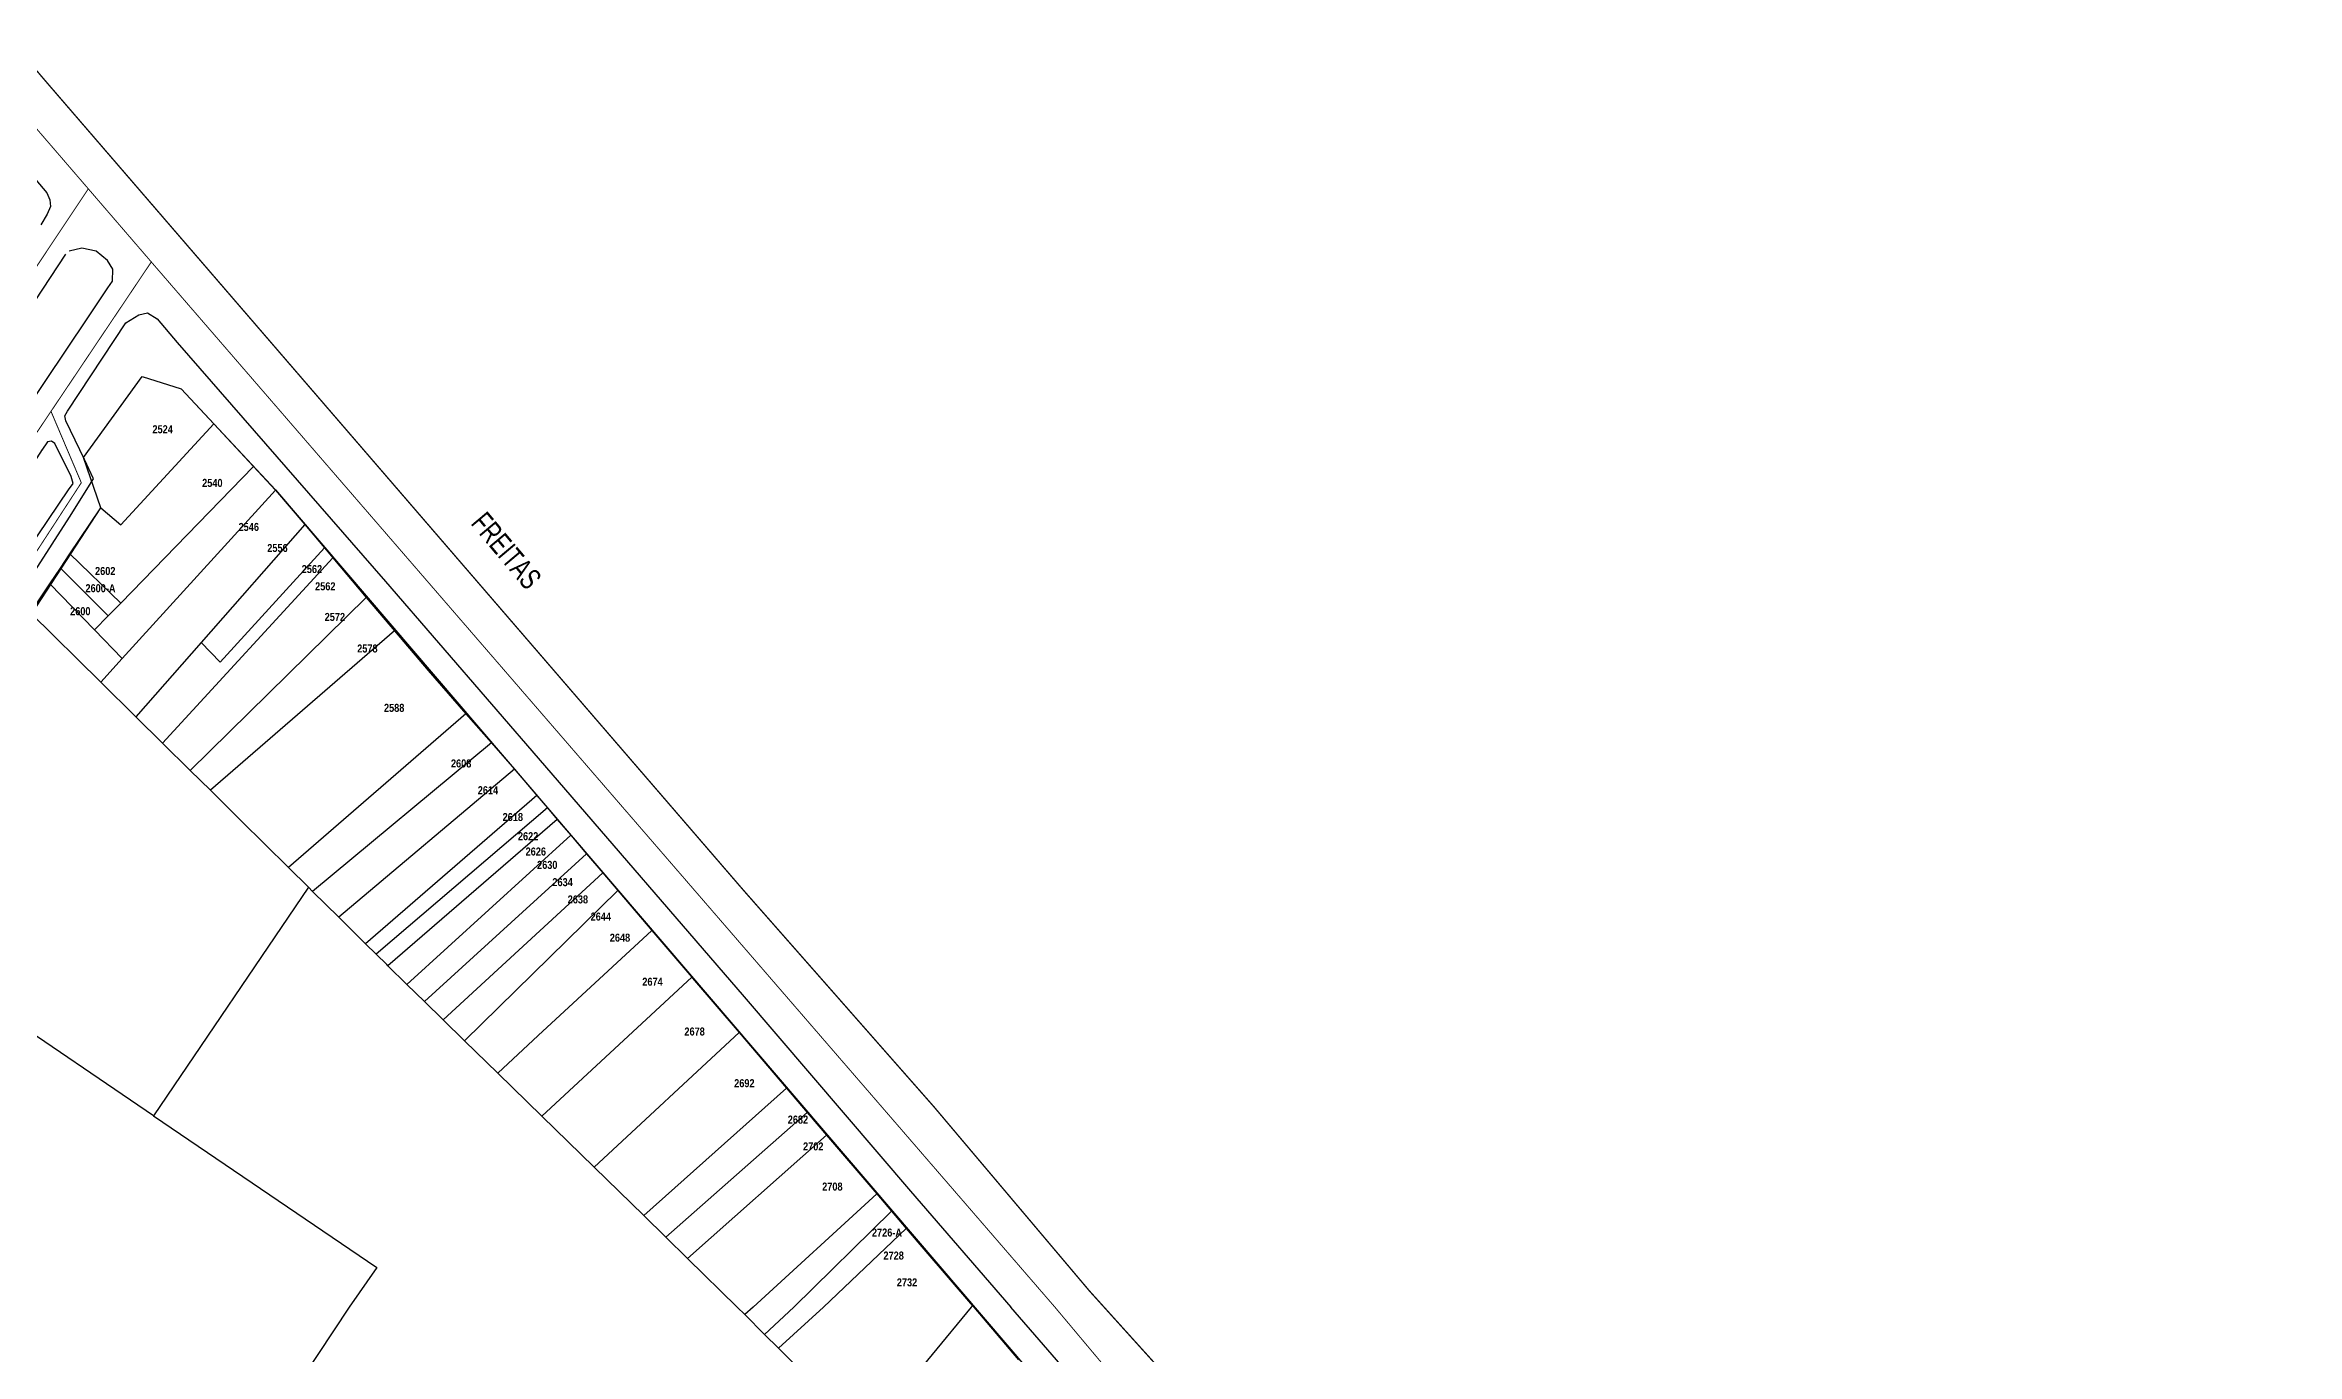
# Model space of a CAD drawing. Extents: x 203136 to 205923, y 4839890 to 4842982.
# Drawn here: x 205007.8 to 205430, y 4842192.4 to 4842437.6 of the extents above; entities that cross this region are included whole.
import ezdxf
from ezdxf.enums import TextEntityAlignment as Align

# ---------------------------------------------------------------- set-up
doc = ezdxf.new("R2010")
doc.units = 0
doc.header["$LTSCALE"] = 1.5
doc.header["$MEASUREMENT"] = 0
for name, color, linetype in [('CD_MALHA_LOTES', 40, 'CONTINUOUS'), ('LM-LIM-SETOR-FISCAL', 7, 'CONTINUOUS'), ('RU-QUADRAS', 210, 'CONTINUOUS'), ('SV-EIXO-RUA-PAV', 20, 'CONTINUOUS'), ('SV-RUA-PAVIM-S-GUIA-C-GUIA', 7, 'CONTINUOUS'), ('SV-TXT-RUA-PAV-S-GUIA-C-GUIA', 7, 'CONTINUOUS'), ('Th_NmrPort', 1, 'CONTINUOUS')]:
    doc.layers.add(name, color=color, linetype=linetype)
doc.styles.add('ARIAL', font='ARIAL.TTF')
doc.styles.get("Standard").update_dxf_attribs({"font": 'swisscbo.ttf'})
doc.linetypes.add('Limite', pattern='A,20,-3,[130,ltypeshp.shx,S=6.35,R=0,X=0,Y=0],-3,20', length=46)

msp = doc.modelspace()

# ---------------------------------------------------------------- linework, layer by layer
at = {"layer": 'CD_MALHA_LOTES', "linetype": 'Continuous'}
for p, q in [((205015.04, 4842360.33), (205026.04, 4842375.46)), ((205026.04, 4842375.46), (205033.36, 4842373.14)), ((205033.36, 4842373.14), (205039.45, 4842366.62)), ((205022.04, 4842347.68), (205039.45, 4842366.62)), ((205039.45, 4842366.62), (205046.9, 4842358.64)), ((205018.26, 4842350.89), (205015.04, 4842360.33)), ((205046.9, 4842358.64), (205022.01, 4842333.03)), ((205046.9, 4842358.64), (205051.05, 4842354.19)), ((205022.3, 4842322.66), (205051.05, 4842354.19)), ((205051.05, 4842354.19), (205056.5, 4842347.75)), ((205012.49, 4842342.25), (205018.26, 4842350.89)), ((205018.26, 4842350.89), (205022.04, 4842347.68)), ((205056.5, 4842347.75), (205037.08, 4842325.63)), ((205056.5, 4842347.75), (205060.18, 4842343.4)), ((205008.75, 4842336.64), (205010.72, 4842339.6)), ((205010.72, 4842339.6), (205012.49, 4842342.25)), ((205010.72, 4842339.6), (205019.67, 4842330.63)), ((205012.49, 4842342.25), (205022.01, 4842333.03)), ((205061.79, 4842341.5), (205029.87, 4842306.79)), ((205040.64, 4842321.94), (205060.18, 4842343.4)), ((205060.18, 4842343.4), (205061.79, 4842341.5)), ((205061.79, 4842341.5), (205068.04, 4842334.11)), ((205005.12, 4842331.2), (205008.75, 4842336.64)), ((205008.75, 4842336.64), (205017.12, 4842328)), ((205005.12, 4842331.2), (205018.27, 4842318.23)), ((205022.01, 4842333.03), (205019.67, 4842330.63)), ((205068.04, 4842334.11), (205035.04, 4842301.7)), ((205068.04, 4842334.11), (205073.36, 4842327.81)), ((205019.67, 4842330.63), (205017.12, 4842328)), ((205017.12, 4842328), (205022.3, 4842322.66)), ((205073.36, 4842327.81), (205038.82, 4842297.97)), ((205073.36, 4842327.81), (205079.65, 4842320.38)), ((205022.3, 4842322.66), (205018.27, 4842318.23)), ((205037.08, 4842325.63), (205024.87, 4842311.72)), ((205037.08, 4842325.63), (205040.64, 4842321.94)), ((205079.65, 4842320.38), (205086.71, 4842312.31)), ((205018.27, 4842318.23), (205024.87, 4842311.72)), ((205024.87, 4842311.72), (205029.87, 4842306.79)), ((205086.71, 4842312.31), (205053.45, 4842283.51)), ((205086.71, 4842312.31), (205091.49, 4842306.85)), ((205029.87, 4842306.79), (205035.04, 4842301.7)), ((205091.49, 4842306.85), (205057.98, 4842279.03)), ((205091.49, 4842306.85), (205095.82, 4842301.9)), ((205035.04, 4842301.7), (205038.82, 4842297.97)), ((205095.82, 4842301.9), (205062.89, 4842274.18)), ((205095.82, 4842301.9), (205100.03, 4842296.97)), ((205038.82, 4842297.97), (205044.61, 4842292.25)), ((205100.03, 4842296.97), (205067.89, 4842269.23)), ((205101.99, 4842294.66), (205069.88, 4842267.27)), ((205100.03, 4842296.97), (205101.99, 4842294.66)), ((205101.99, 4842294.66), (205103.83, 4842292.51)), ((205044.61, 4842292.25), (205053.45, 4842283.51)), ((205103.83, 4842292.51), (205072.11, 4842265.07)), ((205106.36, 4842289.55), (205075.67, 4842261.59)), ((205103.83, 4842292.51), (205106.36, 4842289.55)), ((205106.36, 4842289.55), (205109.34, 4842286.06)), ((205109.34, 4842286.06), (205078.94, 4842258.4)), ((205109.34, 4842286.06), (205112.37, 4842282.5)), ((205053.45, 4842283.51), (205057.2, 4842279.81)), ((205112.37, 4842282.5), (205082.44, 4842254.99)), ((205112.37, 4842282.5), (205115.17, 4842279.22)), ((205028.15, 4842237.01), (204969.7, 4842276.63)), ((205057.2, 4842279.81), (205028.15, 4842237.01)), ((205057.98, 4842279.03), (205057.2, 4842279.81)), ((205062.89, 4842274.18), (205057.98, 4842279.03)), ((205115.17, 4842279.22), (205086.48, 4842251.05)), ((205115.17, 4842279.22), (205121.56, 4842271.73)), ((205067.89, 4842269.23), (205062.89, 4842274.18)), ((205069.88, 4842267.27), (205067.89, 4842269.23)), ((205121.56, 4842271.73), (205100.24, 4842252.02)), ((205121.56, 4842271.73), (205129.06, 4842262.94)), ((205071.87, 4842265.3), (205069.88, 4842267.27)), ((205072.11, 4842265.07), (205071.87, 4842265.3)), ((205075.67, 4842261.59), (205072.11, 4842265.07)), ((205078.94, 4842258.4), (205075.67, 4842261.59)), ((205129.06, 4842262.94), (205100.95, 4842236.94)), ((205129.06, 4842262.94), (205129.22, 4842262.76)), ((205129.22, 4842262.76), (205137.92, 4842252.57)), ((205082.44, 4842254.99), (205078.94, 4842258.4)), ((205086.48, 4842251.05), (205082.44, 4842254.99)), ((205092.72, 4842244.97), (205086.48, 4842251.05)), ((205100.24, 4842252.02), (205092.72, 4842244.97)), ((205137.92, 4842252.57), (205110.78, 4842227.36)), ((205137.92, 4842252.57), (205146.79, 4842242.18)), ((205100.95, 4842236.94), (205092.72, 4842244.97)), ((205146.79, 4842242.18), (205120.05, 4842218.32)), ((205146.79, 4842242.18), (205150.7, 4842237.6)), ((205028.15, 4842237.01), (205070.04, 4842208.6)), ((205110.78, 4842227.36), (205100.95, 4842236.94)), ((205150.7, 4842237.6), (205124.2, 4842214.26)), ((205150.7, 4842237.6), (205154.3, 4842233.39)), ((205154.3, 4842233.39), (205128.26, 4842210.28)), ((205154.3, 4842233.39), (205163.73, 4842222.35)), ((205120.05, 4842218.32), (205110.78, 4842227.36)), ((205163.73, 4842222.35), (205140.55, 4842201.15)), ((205163.73, 4842222.35), (205166.5, 4842219.1)), ((205124.2, 4842214.26), (205120.05, 4842218.32)), ((205166.5, 4842219.1), (205148.17, 4842201.15)), ((205166.5, 4842219.1), (205169.27, 4842215.86)), ((205128.26, 4842210.28), (205124.2, 4842214.26)), ((205169.27, 4842215.86), (205153.73, 4842201.15)), ((205169.27, 4842215.86), (205172.57, 4842212)), ((205137.57, 4842201.15), (205128.26, 4842210.28)), ((205172.57, 4842212), (205181.71, 4842201.42)), ((205070.04, 4842208.6), (205064.83, 4842201.17)), ((205064.83, 4842201.17), (205004.18, 4842109.63)), ((205137.57, 4842201.15), (205138.99, 4842199.74)), ((205140.55, 4842201.15), (205138.99, 4842199.74)), ((205148.17, 4842201.15), (205142.69, 4842196.05)), ((205153.73, 4842201.15), (205145.29, 4842193.46)), ((205181.46, 4842201.15), (205161.63, 4842177.21)), ((205181.46, 4842201.15), (205181.71, 4842201.42)), ((205181.71, 4842201.42), (205181.95, 4842201.15)), ((205181.95, 4842201.15), (205190.32, 4842191.3)), ((205138.99, 4842199.74), (205142.69, 4842196.05)), ((205142.69, 4842196.05), (205145.29, 4842193.46)), ((205145.29, 4842193.46), (205161.63, 4842177.21))]:
    msp.add_line(p, q, dxfattribs=at)
at = {"layer": 'LM-LIM-SETOR-FISCAL', "linetype": 'Limite', "ltscale": 0.1, "flags": 128}
msp.add_lwpolyline([(203469.377234, 4841362.89061, 0.25, 0.25, 0), (203519.491753, 4841421.251163, 0.25, 0.25, 0), (203539.040039, 4841445.453803, 0.25, 0.25, 0), (203552.611299, 4841461.387824, 0.25, 0.25, 0), (203566.238133, 4841484.68956, 0.25, 0.25, 0), (203609.99, 4841529.19, 0.25, 0.25, 0), (203632, 4841555.03, 0.25, 0.25, 0), (203660.44, 4841587.64, 0.25, 0.25, 0), (203674.06, 4841602.04, 0.25, 0.25, 0), (203710.04, 4841645.13, 0.25, 0.25, 0), (203742.06, 4841682.63, 0.25, 0.25, 0), (203749.59, 4841692.3, 0.25, 0.25, 0), (203765.8, 4841714.59, 0.25, 0.25, 0), (203770.437717, 4841723.305383, 0.25, 0.25, 0), (203714.413653, 4841762.64358, 0.25, 0.25, 0), (203723.585168, 4841777.541949, 0.25, 0.25, 0), (203744.064325, 4841808.260684, 0.25, 0.25, 0), (203754.769339, 4841823.620052, 0.25, 0.25, 0), (203763.612611, 4841832.928759, 0.25, 0.25, 0), (203773.572638, 4841842.432366, 0.25, 0.25, 0), (203784.091768, 4841852.942481, 0.25, 0.25, 0), (203799.86552, 4841866.904972, 0.25, 0.25, 0), (203809.371409, 4841877.624378, 0.25, 0.25, 0), (203820.293068, 4841888.950542, 0.25, 0.25, 0), (203834.046268, 4841882.073942, 0.25, 0.25, 0), (204046.7661, 4842201.182221, 0.25, 0.25, 0), (204178.512752, 4842399.235913, 0.25, 0.25, 0), (204339.269682, 4842642.311478, 0.25, 0.25, 0), (204394.703106, 4842727.956118, 0.25, 0.25, 0), (204455.679872, 4842818.312599, 0.25, 0.25, 0), (204552.409898, 4842958.280115, 0.18, 0.18, 0), (204552.411197, 4842958.281995, 0.25, 0.25, 0), (204552.409898, 4842958.280115, 0.25, 0.25, 0), (204552.41, 4842958.28, 0.25, 0.25, 0), (204636.88, 4842865.48, 0.25, 0.25, 0), (204802.20702, 4842671.508044, 0.25, 0.25, 0), (204837.727029, 4842630.149129, 0.25, 0.25, 0), (205008.271732, 4842430.409897, 0.25, 0.25, 0), (205138.673959, 4842279.328213, 0.25, 0.25, 0), (205174.437256, 4842238.699161, 0.25, 0.25, 0), (205203.631784, 4842204.152303, 0.25, 0.25, 0), (205240.124945, 4842163.766539, 0.25, 0.25, 0), (205267.85, 4842136.34, 0.25, 0.25, 0), (205295.915353, 4842071.881893, 0.25, 0.25, 0), (205307.647026, 4842046.742594, 0.25, 0.25, 0), (205351.13, 4841954.04, 0.25, 0.25, 0), (205379.26, 4841896.27, 0.25, 0.25, 0), (205405.061808, 4841844.580735, 0.25, 0.25, 0), (205438.77, 4841777.24, 0.25, 0.25, 0), (205460.65, 4841701.79, 0.25, 0.25, 0), (205500.37, 4841613.55, 0.25, 0.25, 0), (205574.15, 4841463.73, 0.25, 0.25, 0), (205576.19, 4841458.65, 0.25, 0.25, 0), (205586.52, 4841433.19, 0.25, 0.25, 0), (205615.29, 4841364.14, 0.25, 0.25, 0), (205647.73668, 4841231.470751, 0.25, 0.25, 0), (205655.460047, 4841210.753747, 0.25, 0.25, 0), (205675.209194, 4841159.41187, 0.25, 0.25, 0), (205690.04619, 4841124.071091, 0.25, 0.25, 0), (205704.679922, 4841088.324092, 0.25, 0.25, 0), (205713.35, 4841065.22, 0.25, 0.25, 0), (205719.94, 4841049.35, 0.25, 0.25, 0), (205719.957412, 4841049.304741, 0, 0, 0), (205790.360912, 4840892.191443, 0, 0, 0)], format="xyseb", dxfattribs=at)
at = {"layer": 'LM-LIM-SETOR-FISCAL'}
msp.add_lwpolyline([(204552.409898, 4842958.280115, 0.25, 0.25, 0), (204552.41, 4842958.28, 0.25, 0.25, 0), (204636.88, 4842865.48, 0.25, 0.25, 0), (204802.20702, 4842671.508044, 0.25, 0.25, 0), (204837.727029, 4842630.149129, 0.25, 0.25, 0), (205008.271732, 4842430.409897, 0.25, 0.25, 0), (205138.673959, 4842279.328213, 0.25, 0.25, 0), (205174.437256, 4842238.699161, 0.25, 0.25, 0), (205203.631784, 4842204.152303, 0.25, 0.25, 0), (205240.124945, 4842163.766539, 0.25, 0.25, 0), (205267.85, 4842136.34, 0.25, 0.25, 0)], format="xyseb", dxfattribs=at)
at = {"layer": 'RU-QUADRAS', "color": 6, "linetype": 'Continuous'}
msp.add_lwpolyline([(204904.2, 4842176.13), (205018.26, 4842350.89), (205015.04, 4842360.33), (205026.04, 4842375.46), (205033.36, 4842373.14), (205051.03, 4842354.22), (205243.57, 4842129.35), (205162, 4842007.25), (205158.81, 4842006.79)], close=True, dxfattribs=at)
at = {"layer": 'SV-EIXO-RUA-PAV', "const_width": 0.18, "flags": 128}
for points in [[(204636.8912, 4842850.4427), (204673.272, 4842808.2302), (204715.1634, 4842759.6237), (204775.495346, 4842689.6206), (204777.2127, 4842687.6279), (204796.6281, 4842665.1002), (204805.838626, 4842654.4133), (205015.9368, 4842410.6366), (205027.7466, 4842396.9337), (205197.12, 4842201.16)], [(204876.388585, 4842201.1658), (204884.4714, 4842213.2987), (204959.847263, 4842325.108558), (204989.754343, 4842371.335), (205015.9368, 4842410.6366)], [(205027.7466, 4842396.9337), (205008.940232, 4842368.946167), (204972.881658, 4842315.283995), (204948.773857, 4842278.216776), (204898.663479, 4842203.791699), (204896.795854, 4842201.1655)], [(205008.940232, 4842368.946167), (205014.623629, 4842355.5768), (204983.888632, 4842308.404637), (204959.59665, 4842271.99367), (204913.703976, 4842201.1652)], [(205197.12, 4842201.16), (205255.11, 4842132.04), (205259.68, 4842126.6), (205267.05, 4842118.48), (205273.08, 4842110.77), (205278.26, 4842099.63), (205303.22, 4842062.68)]]:
    msp.add_lwpolyline(points, dxfattribs=at)
at = {"layer": 'SV-RUA-PAVIM-S-GUIA-C-GUIA'}
for points in [[(204993.61, 4842426.99), (205008.16, 4842409.9), (205008.72, 4842408.58), (205008.85, 4842407.31), (205008.21, 4842405.88), (205007.03, 4842403.89)], [(205019.575, 4842392.1), (205020.439882, 4842393.362332), (205020.550698, 4842395.569523), (205019.544575, 4842397.191402), (205017.426312, 4842398.935569), (205014.739879, 4842399.511941), (205012.36874, 4842398.972464)], [(205011.675, 4842398.375), (205003.04, 4842385.28)], [(205015.7, 4842386.31), (205019.575, 4842392.1)], [(204988.06, 4842307.55), (204987.24, 4842308.93), (204987.3, 4842310.24), (204989.6, 4842313.75), (205012.4, 4842349.12), (205016.91, 4842356.3), (205015.22, 4842359.96), (205011.75, 4842367.15), (205011.51, 4842368.1), (205012.04, 4842369), (205022.97, 4842385.56), (205025.42, 4842387.02), (205027.06, 4842387.43), (205028.83, 4842386.31), (205032.62, 4842381.87), (205071.63, 4842337.06), (205101.44, 4842302.585), (205138.87, 4842259.28), (205170.04, 4842222.87), (205188.868759, 4842201.160477)], [(204996.23, 4842357.3), (205015.7, 4842386.31)], [(205117.46, 4842039.84), (205115.61, 4842037.06), (205114.74, 4842035.45), (205114.59, 4842034.17), (205114.85, 4842032.43), (205116.2, 4842030.06), (205135.14, 4842017.81), (205161.12, 4842000.65), (205162.23, 4842000.39), (205163.7, 4842001.36), (205165.04, 4842002.73), (205194.64, 4842046.7), (205228.91, 4842098.4), (205247.76, 4842126.68), (205248.84, 4842128.34), (205249.35, 4842129.93), (205249.09, 4842131.6), (205247.97, 4842133.37), (205245.5, 4842135.96), (205207.23, 4842179.99), (205188.87, 4842201.16)], [(205188.88, 4842201.15), (205188.87, 4842201.16)]]:
    msp.add_lwpolyline(points, dxfattribs=at)
at = {"layer": 'SV-RUA-PAVIM-S-GUIA-C-GUIA', "linetype": 'Continuous'}
msp.add_lwpolyline([(205007.29, 4842361.83), (204994.55, 4842342.06), (204999.44, 4842341.59), (204983.99, 4842318.79), (204978.81, 4842318.23), (204977.23, 4842316.22), (204977.18, 4842315.24), (204977.9, 4842314.02), (204982.59, 4842311.61), (204983.73, 4842312.08), (205012.25, 4842354.25), (205013.11, 4842355.46), (205012.73, 4842356.74), (205009.69, 4842362.9), (205009.04, 4842363.38), (205008.27, 4842363.23), (205007.21, 4842361.67)], dxfattribs=at)

# ---------------------------------------------------------------- texts
at = {"layer": 'SV-TXT-RUA-PAV-S-GUIA-C-GUIA', "style": 'ARIAL', "width": 0.7}
msp.add_text('FREITAS', height=4, rotation=310, dxfattribs=at).set_placement((205087.487658, 4842347.904997))
at = {"layer": 'Th_NmrPort', "color": 1}
for s, p in [('2524', (205027.958554, 4842365.597271)), ('2540', (205037.278554, 4842355.547271)), ('2546', (205044.098554, 4842347.297271)), ('2556', (205049.478554, 4842343.357271)), ('2602', (205017.198554, 4842339.047271)), ('2562', (205055.938554, 4842339.407271)), ('2600-A', (205015.398554, 4842335.817271)), ('2562', (205058.448554, 4842336.177271)), ('2600', (205012.528554, 4842331.517271)), ('2572', (205060.238554, 4842330.437271)), ('2578', (205066.338554, 4842324.527271)), ('2588', (205071.358554, 4842313.407271)), ('2608', (205083.918554, 4842302.997271)), ('2614', (205088.938554, 4842297.977271)), ('2618', (205093.598554, 4842292.957271)), ('2622', (205096.468554, 4842289.367271)), ('2626', (205097.908554, 4842286.497271)), ('2630', (205100.058554, 4842283.987271)), ('2634', (205102.928554, 4842280.757271)), ('2638', (205105.798554, 4842277.527271)), ('2644', (205110.098554, 4842274.307271)), ('2648', (205113.688554, 4842270.357271)), ('2674', (205119.788554, 4842262.107271)), ('2678', (205127.678554, 4842252.777271)), ('2692', (205137.008554, 4842243.097271)), ('2682', (205147.048554, 4842236.277271)), ('2702', (205149.918554, 4842231.257271)), ('2708', (205153.508554, 4842223.727271)), ('2726-A', (205162.828554, 4842215.117271)), ('2728', (205164.988554, 4842210.807271)), ('2732', (205167.498554, 4842205.787271))]:
    msp.add_text(s, height=1.5, dxfattribs=at).set_placement(p, align=Align.MIDDLE_LEFT)

doc.saveas('drawing.dxf')
